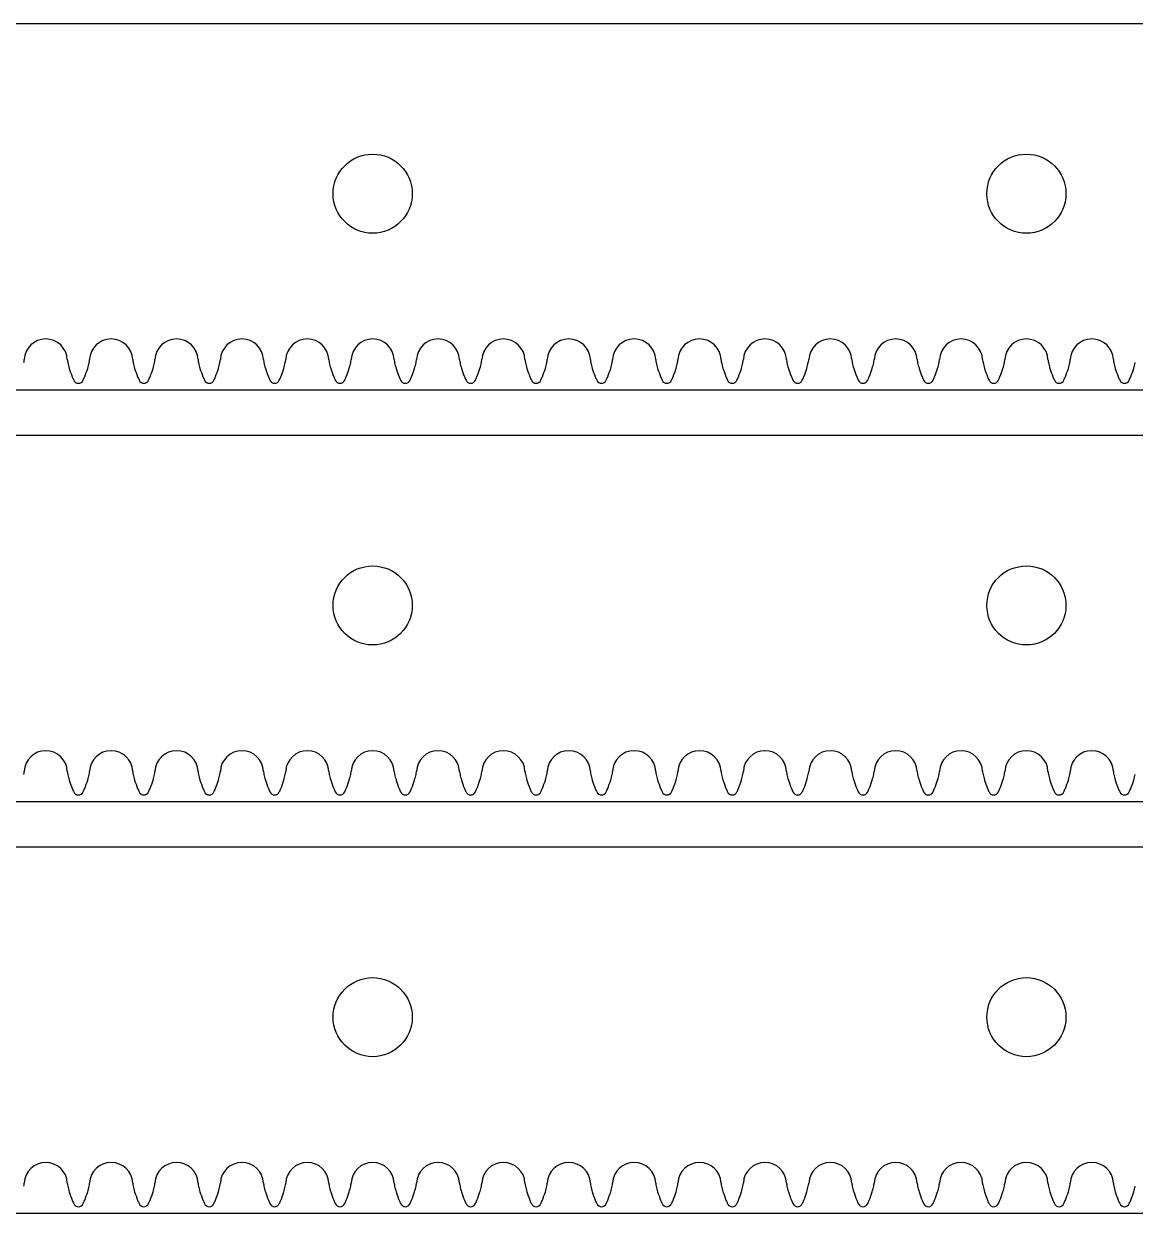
# Model space of a CAD drawing. Extents: x 0 to 800, y 0 to 400.
# Drawn here: x 168.3 to 253.3, y 119.5 to 210.5 of the extents above; entities that cross this region are included whole.
import ezdxf

# ---------------------------------------------------------------- set-up
doc = ezdxf.new("R2010")
doc.units = 0
doc.header["$MEASUREMENT"] = 0
for name, color, linetype in [('CUTOUT_5MM', 18, 'CONTINUOUS'), ('INSIDE_HOLES_5MM', 18, 'CONTINUOUS'), ('RACK_4MM', 18, 'CONTINUOUS')]:
    doc.layers.add(name, color=color, linetype=linetype)

msp = doc.modelspace()

# ---------------------------------------------------------------- linework, layer by layer
at = {"layer": 'CUTOUT_5MM'}
for p, q in [((744, 210.5), (46, 210.5)), ((46, 182.5), (744, 182.5)), ((744, 179), (46, 179)), ((46, 151), (744, 151)), ((744, 147.5), (46, 147.5)), ((46, 119.5), (744, 119.5))]:
    msp.add_line(p, q, dxfattribs=at)
at = {"layer": 'INSIDE_HOLES_5MM'}
for centre in [(195, 197.5), (245, 197.5), (195, 166), (245, 166), (195, 134.5), (245, 134.5)]:
    msp.add_circle(centre, 3.025, dxfattribs=at)
at = {"layer": 'RACK_4MM'}
for p, q in [((168.349, 184.759), (168.352, 184.806)), ((171.648, 184.806), (171.651, 184.759)), ((173.349, 184.759), (173.352, 184.806)), ((176.648, 184.806), (176.651, 184.759)), ((178.349, 184.759), (178.352, 184.806)), ((181.648, 184.806), (181.651, 184.759)), ((183.349, 184.759), (183.352, 184.806)), ((186.648, 184.806), (186.651, 184.759)), ((188.349, 184.759), (188.352, 184.806)), ((191.648, 184.806), (191.651, 184.759)), ((193.349, 184.759), (193.352, 184.806)), ((196.648, 184.806), (196.651, 184.759)), ((198.349, 184.759), (198.352, 184.806)), ((201.648, 184.806), (201.651, 184.759)), ((203.349, 184.759), (203.352, 184.806)), ((206.648, 184.806), (206.651, 184.759)), ((208.349, 184.759), (208.352, 184.806)), ((211.648, 184.806), (211.651, 184.759)), ((213.349, 184.759), (213.352, 184.806)), ((216.648, 184.806), (216.651, 184.759)), ((218.349, 184.759), (218.352, 184.806)), ((221.648, 184.806), (221.651, 184.759)), ((223.349, 184.759), (223.352, 184.806)), ((226.648, 184.806), (226.651, 184.759)), ((228.349, 184.759), (228.352, 184.806)), ((231.648, 184.806), (231.651, 184.759)), ((233.349, 184.759), (233.352, 184.806)), ((236.648, 184.806), (236.651, 184.759)), ((238.349, 184.759), (238.352, 184.806)), ((241.648, 184.806), (241.651, 184.759)), ((243.349, 184.759), (243.352, 184.806)), ((246.648, 184.806), (246.651, 184.759)), ((248.349, 184.759), (248.352, 184.806)), ((251.648, 184.806), (251.651, 184.759)), ((168.349, 153.259), (168.352, 153.306)), ((171.648, 153.306), (171.651, 153.259)), ((173.349, 153.259), (173.352, 153.306)), ((176.648, 153.306), (176.651, 153.259)), ((178.349, 153.259), (178.352, 153.306)), ((181.648, 153.306), (181.651, 153.259)), ((183.349, 153.259), (183.352, 153.306)), ((186.648, 153.306), (186.651, 153.259)), ((188.349, 153.259), (188.352, 153.306)), ((191.648, 153.306), (191.651, 153.259)), ((193.349, 153.259), (193.352, 153.306)), ((196.648, 153.306), (196.651, 153.259)), ((198.349, 153.259), (198.352, 153.306)), ((201.648, 153.306), (201.651, 153.259)), ((203.349, 153.259), (203.352, 153.306)), ((206.648, 153.306), (206.651, 153.259)), ((208.349, 153.259), (208.352, 153.306)), ((211.648, 153.306), (211.651, 153.259)), ((213.349, 153.259), (213.352, 153.306)), ((216.648, 153.306), (216.651, 153.259)), ((218.349, 153.259), (218.352, 153.306)), ((221.648, 153.306), (221.651, 153.259)), ((223.349, 153.259), (223.352, 153.306)), ((226.648, 153.306), (226.651, 153.259)), ((228.349, 153.259), (228.352, 153.306)), ((231.648, 153.306), (231.651, 153.259)), ((233.349, 153.259), (233.352, 153.306)), ((236.648, 153.306), (236.651, 153.259)), ((238.349, 153.259), (238.352, 153.306)), ((241.648, 153.306), (241.651, 153.259)), ((243.349, 153.259), (243.352, 153.306)), ((246.648, 153.306), (246.651, 153.259)), ((248.349, 153.259), (248.352, 153.306)), ((251.648, 153.306), (251.651, 153.259)), ((168.349, 121.759), (168.352, 121.806)), ((171.648, 121.806), (171.651, 121.759)), ((173.349, 121.759), (173.352, 121.806)), ((176.648, 121.806), (176.651, 121.759)), ((178.349, 121.759), (178.352, 121.806)), ((181.648, 121.806), (181.651, 121.759)), ((183.349, 121.759), (183.352, 121.806)), ((186.648, 121.806), (186.651, 121.759)), ((188.349, 121.759), (188.352, 121.806)), ((191.648, 121.806), (191.651, 121.759)), ((193.349, 121.759), (193.352, 121.806)), ((196.648, 121.806), (196.651, 121.759)), ((198.349, 121.759), (198.352, 121.806)), ((201.648, 121.806), (201.651, 121.759)), ((203.349, 121.759), (203.352, 121.806)), ((206.648, 121.806), (206.651, 121.759)), ((208.349, 121.759), (208.352, 121.806)), ((211.648, 121.806), (211.651, 121.759)), ((213.349, 121.759), (213.352, 121.806)), ((216.648, 121.806), (216.651, 121.759)), ((218.349, 121.759), (218.352, 121.806)), ((221.648, 121.806), (221.651, 121.759)), ((223.349, 121.759), (223.352, 121.806)), ((226.648, 121.806), (226.651, 121.759)), ((228.349, 121.759), (228.352, 121.806)), ((231.648, 121.806), (231.651, 121.759)), ((233.349, 121.759), (233.352, 121.806)), ((236.648, 121.806), (236.651, 121.759)), ((238.349, 121.759), (238.352, 121.806)), ((241.648, 121.806), (241.651, 121.759)), ((243.349, 121.759), (243.352, 121.806)), ((246.648, 121.806), (246.651, 121.759)), ((248.349, 121.759), (248.352, 121.806)), ((251.648, 121.806), (251.651, 121.759))]:
    msp.add_line(p, q, dxfattribs=at)
for points in [[(745, 186.384), (745, 210.5), (45, 210.5), (45, 186.384)], [(745, 154.884), (745, 179), (45, 179), (45, 154.884)], [(745, 123.384), (745, 147.5), (45, 147.5), (45, 123.384)]]:
    msp.add_lwpolyline(points, dxfattribs=at)
for centre, radius, start, end in [((170, 184.734), 1.65, 2.49969, 177.50031), ((175, 184.734), 1.65, 2.49969, 177.50031), ((180, 184.734), 1.65, 2.49969, 177.50031), ((185, 184.734), 1.65, 2.49969, 177.50031), ((190, 184.734), 1.65, 2.49969, 177.50031), ((195, 184.734), 1.65, 2.49969, 177.50031), ((200, 184.734), 1.65, 2.49969, 177.50031), ((205, 184.734), 1.65, 2.49969, 177.50031), ((210, 184.734), 1.65, 2.49969, 177.50031), ((215, 184.734), 1.65, 2.49969, 177.50031), ((220, 184.734), 1.65, 2.49969, 177.50031), ((225, 184.734), 1.65, 2.49969, 177.50031), ((230, 184.734), 1.65, 2.49969, 177.50031), ((235, 184.734), 1.65, 2.49969, 177.50031), ((240, 184.734), 1.65, 2.49969, 177.50031), ((245, 184.734), 1.65, 2.49969, 177.50031), ((250, 184.734), 1.65, 2.49969, 177.50031), ((166.541, 184.958), 1.818, 347.89696, 353.71155), ((173.877, 185.026), 2.241, 186.8377, 191.5538), ((171.541, 184.958), 1.818, 347.89696, 353.71155), ((178.877, 185.026), 2.241, 186.8377, 191.5538), ((176.541, 184.958), 1.818, 347.89696, 353.71155), ((183.877, 185.026), 2.241, 186.8377, 191.5538), ((181.541, 184.958), 1.818, 347.89696, 353.71155), ((188.877, 185.026), 2.241, 186.8377, 191.5538), ((186.541, 184.958), 1.818, 347.89696, 353.71155), ((193.877, 185.026), 2.241, 186.8377, 191.5538), ((191.541, 184.958), 1.818, 347.89696, 353.71155), ((198.877, 185.026), 2.241, 186.8377, 191.5538), ((196.541, 184.958), 1.818, 347.89696, 353.71155), ((203.877, 185.026), 2.241, 186.8377, 191.5538), ((201.541, 184.958), 1.818, 347.89696, 353.71155), ((208.877, 185.026), 2.241, 186.8377, 191.5538), ((206.541, 184.958), 1.818, 347.89696, 353.71155), ((213.877, 185.026), 2.241, 186.8377, 191.5538), ((211.541, 184.958), 1.818, 347.89696, 353.71155), ((218.877, 185.026), 2.241, 186.8377, 191.5538), ((216.541, 184.958), 1.818, 347.89696, 353.71155), ((223.877, 185.026), 2.241, 186.8377, 191.5538), ((221.541, 184.958), 1.818, 347.89696, 353.71155), ((228.877, 185.026), 2.241, 186.8377, 191.5538), ((226.541, 184.958), 1.818, 347.89696, 353.71155), ((233.877, 185.026), 2.241, 186.8377, 191.5538), ((231.541, 184.958), 1.818, 347.89696, 353.71155), ((238.877, 185.026), 2.241, 186.8377, 191.5538), ((236.541, 184.958), 1.818, 347.89696, 353.71155), ((243.877, 185.026), 2.241, 186.8377, 191.5538), ((241.541, 184.958), 1.818, 347.89696, 353.71155), ((248.877, 185.026), 2.241, 186.8377, 191.5538), ((246.541, 184.958), 1.818, 347.89696, 353.71155), ((253.877, 185.026), 2.241, 186.8377, 191.5538), ((176.081, 185.464), 4.489, 191.39333, 197.17102), ((178.687, 186.267), 7.215, 197.15962, 202.54248), ((166.78, 186.099), 6.72, 337.25895, 343.03894), ((167.501, 185.824), 5.95, 343.53869, 347.89696), ((181.081, 185.464), 4.489, 191.39333, 197.17102), ((183.687, 186.267), 7.215, 197.15962, 202.54248), ((171.78, 186.099), 6.72, 337.25895, 343.03894), ((172.501, 185.824), 5.95, 343.53869, 347.89696), ((186.081, 185.464), 4.489, 191.39333, 197.17102), ((188.687, 186.267), 7.215, 197.15962, 202.54248), ((176.78, 186.099), 6.72, 337.25895, 343.03894), ((177.501, 185.824), 5.95, 343.53869, 347.89696), ((191.081, 185.464), 4.489, 191.39333, 197.17102), ((193.687, 186.267), 7.215, 197.15962, 202.54248), ((181.78, 186.099), 6.72, 337.25895, 343.03894), ((182.501, 185.824), 5.95, 343.53869, 347.89696), ((196.081, 185.464), 4.489, 191.39333, 197.17102), ((198.687, 186.267), 7.215, 197.15962, 202.54248), ((186.78, 186.099), 6.72, 337.25895, 343.03894), ((187.501, 185.824), 5.95, 343.53869, 347.89696), ((201.081, 185.464), 4.489, 191.39333, 197.17102), ((203.687, 186.267), 7.215, 197.15962, 202.54248), ((191.78, 186.099), 6.72, 337.25895, 343.03894), ((192.501, 185.824), 5.95, 343.53869, 347.89696), ((206.081, 185.464), 4.489, 191.39333, 197.17102), ((208.687, 186.267), 7.215, 197.15962, 202.54248), ((196.78, 186.099), 6.72, 337.25895, 343.03894), ((197.501, 185.824), 5.95, 343.53869, 347.89696), ((211.081, 185.464), 4.489, 191.39333, 197.17102), ((213.687, 186.267), 7.215, 197.15962, 202.54248), ((201.78, 186.099), 6.72, 337.25895, 343.03894), ((202.501, 185.824), 5.95, 343.53869, 347.89696), ((216.081, 185.464), 4.489, 191.39333, 197.17102), ((218.687, 186.267), 7.215, 197.15962, 202.54248), ((206.78, 186.099), 6.72, 337.25895, 343.03894), ((207.501, 185.824), 5.95, 343.53869, 347.89696), ((221.081, 185.464), 4.489, 191.39333, 197.17102), ((223.687, 186.267), 7.215, 197.15962, 202.54248), ((211.78, 186.099), 6.72, 337.25895, 343.03894), ((212.501, 185.824), 5.95, 343.53869, 347.89696), ((226.081, 185.464), 4.489, 191.39333, 197.17102), ((228.687, 186.267), 7.215, 197.15962, 202.54248), ((216.78, 186.099), 6.72, 337.25895, 343.03894), ((217.501, 185.824), 5.95, 343.53869, 347.89696), ((231.081, 185.464), 4.489, 191.39333, 197.17102), ((233.687, 186.267), 7.215, 197.15962, 202.54248), ((221.78, 186.099), 6.72, 337.25895, 343.03894), ((222.501, 185.824), 5.95, 343.53869, 347.89696), ((236.081, 185.464), 4.489, 191.39333, 197.17102), ((238.687, 186.267), 7.215, 197.15962, 202.54248), ((226.78, 186.099), 6.72, 337.25895, 343.03894), ((227.501, 185.824), 5.95, 343.53869, 347.89696), ((241.081, 185.464), 4.489, 191.39333, 197.17102), ((243.687, 186.267), 7.215, 197.15962, 202.54248), ((231.78, 186.099), 6.72, 337.25895, 343.03894), ((232.501, 185.824), 5.95, 343.53869, 347.89696), ((246.081, 185.464), 4.489, 191.39333, 197.17102), ((248.687, 186.267), 7.215, 197.15962, 202.54248), ((236.78, 186.099), 6.72, 337.25895, 343.03894), ((237.501, 185.824), 5.95, 343.53869, 347.89696), ((251.081, 185.464), 4.489, 191.39333, 197.17102), ((253.687, 186.267), 7.215, 197.15962, 202.54248), ((241.78, 186.099), 6.72, 337.25895, 343.03894), ((242.501, 185.824), 5.95, 343.53869, 347.89696), ((256.081, 185.464), 4.489, 191.39333, 197.17102), ((258.687, 186.267), 7.215, 197.15962, 202.54248), ((246.78, 186.099), 6.72, 337.25895, 343.03894), ((247.501, 185.824), 5.95, 343.53869, 347.89696), ((180.075, 186.843), 8.719, 202.54248, 204.4697), ((172.5, 183.395), 0.396, 204.32063, 335.67937), ((162.849, 187.746), 10.982, 335.72887, 337.25895), ((185.075, 186.843), 8.719, 202.54248, 204.4697), ((177.5, 183.395), 0.396, 204.32063, 335.67937), ((167.849, 187.746), 10.982, 335.72887, 337.25895), ((190.075, 186.843), 8.719, 202.54248, 204.4697), ((182.5, 183.395), 0.396, 204.32063, 335.67937), ((172.849, 187.746), 10.982, 335.72887, 337.25895), ((195.075, 186.843), 8.719, 202.54248, 204.4697), ((187.5, 183.395), 0.396, 204.32063, 335.67937), ((177.849, 187.746), 10.982, 335.72887, 337.25895), ((200.075, 186.843), 8.719, 202.54248, 204.4697), ((192.5, 183.395), 0.396, 204.32063, 335.67937), ((182.849, 187.746), 10.982, 335.72887, 337.25895), ((205.075, 186.843), 8.719, 202.54248, 204.4697), ((197.5, 183.395), 0.396, 204.32063, 335.67937), ((187.849, 187.746), 10.982, 335.72887, 337.25895), ((210.075, 186.843), 8.719, 202.54248, 204.4697), ((202.5, 183.395), 0.396, 204.32063, 335.67937), ((192.849, 187.746), 10.982, 335.72887, 337.25895), ((215.075, 186.843), 8.719, 202.54248, 204.4697), ((207.5, 183.395), 0.396, 204.32063, 335.67937), ((197.849, 187.746), 10.982, 335.72887, 337.25895), ((220.075, 186.843), 8.719, 202.54248, 204.4697), ((212.5, 183.395), 0.396, 204.32063, 335.67937), ((202.849, 187.746), 10.982, 335.72887, 337.25895), ((225.075, 186.843), 8.719, 202.54248, 204.4697), ((217.5, 183.395), 0.396, 204.32063, 335.67937), ((207.849, 187.746), 10.982, 335.72887, 337.25895), ((230.075, 186.843), 8.719, 202.54248, 204.4697), ((222.5, 183.395), 0.396, 204.32063, 335.67937), ((212.849, 187.746), 10.982, 335.72887, 337.25895), ((235.075, 186.843), 8.719, 202.54248, 204.4697), ((227.5, 183.395), 0.396, 204.32063, 335.67937), ((217.849, 187.746), 10.982, 335.72887, 337.25895), ((240.075, 186.843), 8.719, 202.54248, 204.4697), ((232.5, 183.395), 0.396, 204.32063, 335.67937), ((222.849, 187.746), 10.982, 335.72887, 337.25895), ((245.075, 186.843), 8.719, 202.54248, 204.4697), ((237.5, 183.395), 0.396, 204.32063, 335.67937), ((227.849, 187.746), 10.982, 335.72887, 337.25895), ((250.075, 186.843), 8.719, 202.54248, 204.4697), ((242.5, 183.395), 0.396, 204.32063, 335.67937), ((232.849, 187.746), 10.982, 335.72887, 337.25895), ((255.075, 186.843), 8.719, 202.54248, 204.4697), ((247.5, 183.395), 0.396, 204.32063, 335.67937), ((237.849, 187.746), 10.982, 335.72887, 337.25895), ((260.075, 186.843), 8.719, 202.54248, 204.4697), ((252.5, 183.395), 0.396, 204.32063, 335.67937), ((242.849, 187.746), 10.982, 335.72887, 337.25895), ((170, 153.234), 1.65, 2.49969, 177.50031), ((175, 153.234), 1.65, 2.49969, 177.50031), ((180, 153.234), 1.65, 2.49969, 177.50031), ((185, 153.234), 1.65, 2.49969, 177.50031), ((190, 153.234), 1.65, 2.49969, 177.50031), ((195, 153.234), 1.65, 2.49969, 177.50031), ((200, 153.234), 1.65, 2.49969, 177.50031), ((205, 153.234), 1.65, 2.49969, 177.50031), ((210, 153.234), 1.65, 2.49969, 177.50031), ((215, 153.234), 1.65, 2.49969, 177.50031), ((220, 153.234), 1.65, 2.49969, 177.50031), ((225, 153.234), 1.65, 2.49969, 177.50031), ((230, 153.234), 1.65, 2.49969, 177.50031), ((235, 153.234), 1.65, 2.49969, 177.50031), ((240, 153.234), 1.65, 2.49969, 177.50031), ((245, 153.234), 1.65, 2.49969, 177.50031), ((250, 153.234), 1.65, 2.49969, 177.50031), ((166.541, 153.458), 1.818, 347.89696, 353.71155), ((173.877, 153.526), 2.241, 186.8377, 191.5538), ((176.081, 153.964), 4.489, 191.39333, 197.17102), ((167.501, 154.324), 5.95, 343.53869, 347.89696), ((171.541, 153.458), 1.818, 347.89696, 353.71155), ((178.877, 153.526), 2.241, 186.8377, 191.5538), ((181.081, 153.964), 4.489, 191.39333, 197.17102), ((172.501, 154.324), 5.95, 343.53869, 347.89696), ((176.541, 153.458), 1.818, 347.89696, 353.71155), ((183.877, 153.526), 2.241, 186.8377, 191.5538), ((186.081, 153.964), 4.489, 191.39333, 197.17102), ((177.501, 154.324), 5.95, 343.53869, 347.89696), ((181.541, 153.458), 1.818, 347.89696, 353.71155), ((188.877, 153.526), 2.241, 186.8377, 191.5538), ((191.081, 153.964), 4.489, 191.39333, 197.17102), ((182.501, 154.324), 5.95, 343.53869, 347.89696), ((186.541, 153.458), 1.818, 347.89696, 353.71155), ((193.877, 153.526), 2.241, 186.8377, 191.5538), ((196.081, 153.964), 4.489, 191.39333, 197.17102), ((187.501, 154.324), 5.95, 343.53869, 347.89696), ((191.541, 153.458), 1.818, 347.89696, 353.71155), ((198.877, 153.526), 2.241, 186.8377, 191.5538), ((201.081, 153.964), 4.489, 191.39333, 197.17102), ((192.501, 154.324), 5.95, 343.53869, 347.89696), ((196.541, 153.458), 1.818, 347.89696, 353.71155), ((203.877, 153.526), 2.241, 186.8377, 191.5538), ((206.081, 153.964), 4.489, 191.39333, 197.17102), ((197.501, 154.324), 5.95, 343.53869, 347.89696), ((201.541, 153.458), 1.818, 347.89696, 353.71155), ((208.877, 153.526), 2.241, 186.8377, 191.5538), ((211.081, 153.964), 4.489, 191.39333, 197.17102), ((202.501, 154.324), 5.95, 343.53869, 347.89696), ((206.541, 153.458), 1.818, 347.89696, 353.71155), ((213.877, 153.526), 2.241, 186.8377, 191.5538), ((216.081, 153.964), 4.489, 191.39333, 197.17102), ((207.501, 154.324), 5.95, 343.53869, 347.89696), ((211.541, 153.458), 1.818, 347.89696, 353.71155), ((218.877, 153.526), 2.241, 186.8377, 191.5538), ((221.081, 153.964), 4.489, 191.39333, 197.17102), ((212.501, 154.324), 5.95, 343.53869, 347.89696), ((216.541, 153.458), 1.818, 347.89696, 353.71155), ((223.877, 153.526), 2.241, 186.8377, 191.5538), ((226.081, 153.964), 4.489, 191.39333, 197.17102), ((217.501, 154.324), 5.95, 343.53869, 347.89696), ((221.541, 153.458), 1.818, 347.89696, 353.71155), ((228.877, 153.526), 2.241, 186.8377, 191.5538), ((231.081, 153.964), 4.489, 191.39333, 197.17102), ((222.501, 154.324), 5.95, 343.53869, 347.89696), ((226.541, 153.458), 1.818, 347.89696, 353.71155), ((233.877, 153.526), 2.241, 186.8377, 191.5538), ((236.081, 153.964), 4.489, 191.39333, 197.17102), ((227.501, 154.324), 5.95, 343.53869, 347.89696), ((231.541, 153.458), 1.818, 347.89696, 353.71155), ((238.877, 153.526), 2.241, 186.8377, 191.5538), ((241.081, 153.964), 4.489, 191.39333, 197.17102), ((232.501, 154.324), 5.95, 343.53869, 347.89696), ((236.541, 153.458), 1.818, 347.89696, 353.71155), ((243.877, 153.526), 2.241, 186.8377, 191.5538), ((246.081, 153.964), 4.489, 191.39333, 197.17102), ((237.501, 154.324), 5.95, 343.53869, 347.89696), ((241.541, 153.458), 1.818, 347.89696, 353.71155), ((248.877, 153.526), 2.241, 186.8377, 191.5538), ((251.081, 153.964), 4.489, 191.39333, 197.17102), ((242.501, 154.324), 5.95, 343.53869, 347.89696), ((246.541, 153.458), 1.818, 347.89696, 353.71155), ((253.877, 153.526), 2.241, 186.8377, 191.5538), ((256.081, 153.964), 4.489, 191.39333, 197.17102), ((247.501, 154.324), 5.95, 343.53869, 347.89696), ((178.687, 154.767), 7.215, 197.15962, 202.54248), ((180.075, 155.343), 8.719, 202.54248, 204.4697), ((162.849, 156.246), 10.982, 335.72887, 337.25895), ((166.78, 154.599), 6.72, 337.25895, 343.03894), ((183.687, 154.767), 7.215, 197.15962, 202.54248), ((185.075, 155.343), 8.719, 202.54248, 204.4697), ((167.849, 156.246), 10.982, 335.72887, 337.25895), ((171.78, 154.599), 6.72, 337.25895, 343.03894), ((188.687, 154.767), 7.215, 197.15962, 202.54248), ((190.075, 155.343), 8.719, 202.54248, 204.4697), ((172.849, 156.246), 10.982, 335.72887, 337.25895), ((176.78, 154.599), 6.72, 337.25895, 343.03894), ((193.687, 154.767), 7.215, 197.15962, 202.54248), ((195.075, 155.343), 8.719, 202.54248, 204.4697), ((177.849, 156.246), 10.982, 335.72887, 337.25895), ((181.78, 154.599), 6.72, 337.25895, 343.03894), ((198.687, 154.767), 7.215, 197.15962, 202.54248), ((200.075, 155.343), 8.719, 202.54248, 204.4697), ((182.849, 156.246), 10.982, 335.72887, 337.25895), ((186.78, 154.599), 6.72, 337.25895, 343.03894), ((203.687, 154.767), 7.215, 197.15962, 202.54248), ((205.075, 155.343), 8.719, 202.54248, 204.4697), ((187.849, 156.246), 10.982, 335.72887, 337.25895), ((191.78, 154.599), 6.72, 337.25895, 343.03894), ((208.687, 154.767), 7.215, 197.15962, 202.54248), ((210.075, 155.343), 8.719, 202.54248, 204.4697), ((192.849, 156.246), 10.982, 335.72887, 337.25895), ((196.78, 154.599), 6.72, 337.25895, 343.03894), ((213.687, 154.767), 7.215, 197.15962, 202.54248), ((215.075, 155.343), 8.719, 202.54248, 204.4697), ((197.849, 156.246), 10.982, 335.72887, 337.25895), ((201.78, 154.599), 6.72, 337.25895, 343.03894), ((218.687, 154.767), 7.215, 197.15962, 202.54248), ((220.075, 155.343), 8.719, 202.54248, 204.4697), ((202.849, 156.246), 10.982, 335.72887, 337.25895), ((206.78, 154.599), 6.72, 337.25895, 343.03894), ((223.687, 154.767), 7.215, 197.15962, 202.54248), ((225.075, 155.343), 8.719, 202.54248, 204.4697), ((207.849, 156.246), 10.982, 335.72887, 337.25895), ((211.78, 154.599), 6.72, 337.25895, 343.03894), ((228.687, 154.767), 7.215, 197.15962, 202.54248), ((230.075, 155.343), 8.719, 202.54248, 204.4697), ((212.849, 156.246), 10.982, 335.72887, 337.25895), ((216.78, 154.599), 6.72, 337.25895, 343.03894), ((233.687, 154.767), 7.215, 197.15962, 202.54248), ((235.075, 155.343), 8.719, 202.54248, 204.4697), ((217.849, 156.246), 10.982, 335.72887, 337.25895), ((221.78, 154.599), 6.72, 337.25895, 343.03894), ((238.687, 154.767), 7.215, 197.15962, 202.54248), ((240.075, 155.343), 8.719, 202.54248, 204.4697), ((222.849, 156.246), 10.982, 335.72887, 337.25895), ((226.78, 154.599), 6.72, 337.25895, 343.03894), ((243.687, 154.767), 7.215, 197.15962, 202.54248), ((245.075, 155.343), 8.719, 202.54248, 204.4697), ((227.849, 156.246), 10.982, 335.72887, 337.25895), ((231.78, 154.599), 6.72, 337.25895, 343.03894), ((248.687, 154.767), 7.215, 197.15962, 202.54248), ((250.075, 155.343), 8.719, 202.54248, 204.4697), ((232.849, 156.246), 10.982, 335.72887, 337.25895), ((236.78, 154.599), 6.72, 337.25895, 343.03894), ((253.687, 154.767), 7.215, 197.15962, 202.54248), ((255.075, 155.343), 8.719, 202.54248, 204.4697), ((237.849, 156.246), 10.982, 335.72887, 337.25895), ((241.78, 154.599), 6.72, 337.25895, 343.03894), ((258.687, 154.767), 7.215, 197.15962, 202.54248), ((260.075, 155.343), 8.719, 202.54248, 204.4697), ((242.849, 156.246), 10.982, 335.72887, 337.25895), ((246.78, 154.599), 6.72, 337.25895, 343.03894), ((172.5, 151.895), 0.396, 204.32063, 335.67937), ((177.5, 151.895), 0.396, 204.32063, 335.67937), ((182.5, 151.895), 0.396, 204.32063, 335.67937), ((187.5, 151.895), 0.396, 204.32063, 335.67937), ((192.5, 151.895), 0.396, 204.32063, 335.67937), ((197.5, 151.895), 0.396, 204.32063, 335.67937), ((202.5, 151.895), 0.396, 204.32063, 335.67937), ((207.5, 151.895), 0.396, 204.32063, 335.67937), ((212.5, 151.895), 0.396, 204.32063, 335.67937), ((217.5, 151.895), 0.396, 204.32063, 335.67937), ((222.5, 151.895), 0.396, 204.32063, 335.67937), ((227.5, 151.895), 0.396, 204.32063, 335.67937), ((232.5, 151.895), 0.396, 204.32063, 335.67937), ((237.5, 151.895), 0.396, 204.32063, 335.67937), ((242.5, 151.895), 0.396, 204.32063, 335.67937), ((247.5, 151.895), 0.396, 204.32063, 335.67937), ((252.5, 151.895), 0.396, 204.32063, 335.67937), ((170, 121.734), 1.65, 2.49969, 177.50031), ((175, 121.734), 1.65, 2.49969, 177.50031), ((180, 121.734), 1.65, 2.49969, 177.50031), ((185, 121.734), 1.65, 2.49969, 177.50031), ((190, 121.734), 1.65, 2.49969, 177.50031), ((195, 121.734), 1.65, 2.49969, 177.50031), ((200, 121.734), 1.65, 2.49969, 177.50031), ((205, 121.734), 1.65, 2.49969, 177.50031), ((210, 121.734), 1.65, 2.49969, 177.50031), ((215, 121.734), 1.65, 2.49969, 177.50031), ((220, 121.734), 1.65, 2.49969, 177.50031), ((225, 121.734), 1.65, 2.49969, 177.50031), ((230, 121.734), 1.65, 2.49969, 177.50031), ((235, 121.734), 1.65, 2.49969, 177.50031), ((240, 121.734), 1.65, 2.49969, 177.50031), ((245, 121.734), 1.65, 2.49969, 177.50031), ((250, 121.734), 1.65, 2.49969, 177.50031), ((166.541, 121.958), 1.818, 347.89696, 353.71155), ((173.877, 122.026), 2.241, 186.8377, 191.5538), ((176.081, 122.464), 4.489, 191.39333, 197.17102), ((178.687, 123.267), 7.215, 197.15962, 202.54248), ((166.78, 123.099), 6.72, 337.25895, 343.03894), ((167.501, 122.824), 5.95, 343.53869, 347.89696), ((171.541, 121.958), 1.818, 347.89696, 353.71155), ((178.877, 122.026), 2.241, 186.8377, 191.5538), ((181.081, 122.464), 4.489, 191.39333, 197.17102), ((183.687, 123.267), 7.215, 197.15962, 202.54248), ((171.78, 123.099), 6.72, 337.25895, 343.03894), ((172.501, 122.824), 5.95, 343.53869, 347.89696), ((176.541, 121.958), 1.818, 347.89696, 353.71155), ((183.877, 122.026), 2.241, 186.8377, 191.5538), ((186.081, 122.464), 4.489, 191.39333, 197.17102), ((188.687, 123.267), 7.215, 197.15962, 202.54248), ((176.78, 123.099), 6.72, 337.25895, 343.03894), ((177.501, 122.824), 5.95, 343.53869, 347.89696), ((181.541, 121.958), 1.818, 347.89696, 353.71155), ((188.877, 122.026), 2.241, 186.8377, 191.5538), ((191.081, 122.464), 4.489, 191.39333, 197.17102), ((193.687, 123.267), 7.215, 197.15962, 202.54248), ((181.78, 123.099), 6.72, 337.25895, 343.03894), ((182.501, 122.824), 5.95, 343.53869, 347.89696), ((186.541, 121.958), 1.818, 347.89696, 353.71155), ((193.877, 122.026), 2.241, 186.8377, 191.5538), ((196.081, 122.464), 4.489, 191.39333, 197.17102), ((198.687, 123.267), 7.215, 197.15962, 202.54248), ((186.78, 123.099), 6.72, 337.25895, 343.03894), ((187.501, 122.824), 5.95, 343.53869, 347.89696), ((191.541, 121.958), 1.818, 347.89696, 353.71155), ((198.877, 122.026), 2.241, 186.8377, 191.5538), ((201.081, 122.464), 4.489, 191.39333, 197.17102), ((203.687, 123.267), 7.215, 197.15962, 202.54248), ((191.78, 123.099), 6.72, 337.25895, 343.03894), ((192.501, 122.824), 5.95, 343.53869, 347.89696), ((196.541, 121.958), 1.818, 347.89696, 353.71155), ((203.877, 122.026), 2.241, 186.8377, 191.5538), ((206.081, 122.464), 4.489, 191.39333, 197.17102), ((208.687, 123.267), 7.215, 197.15962, 202.54248), ((196.78, 123.099), 6.72, 337.25895, 343.03894), ((197.501, 122.824), 5.95, 343.53869, 347.89696), ((201.541, 121.958), 1.818, 347.89696, 353.71155), ((208.877, 122.026), 2.241, 186.8377, 191.5538), ((211.081, 122.464), 4.489, 191.39333, 197.17102), ((213.687, 123.267), 7.215, 197.15962, 202.54248), ((201.78, 123.099), 6.72, 337.25895, 343.03894), ((202.501, 122.824), 5.95, 343.53869, 347.89696), ((206.541, 121.958), 1.818, 347.89696, 353.71155), ((213.877, 122.026), 2.241, 186.8377, 191.5538), ((216.081, 122.464), 4.489, 191.39333, 197.17102), ((218.687, 123.267), 7.215, 197.15962, 202.54248), ((206.78, 123.099), 6.72, 337.25895, 343.03894), ((207.501, 122.824), 5.95, 343.53869, 347.89696), ((211.541, 121.958), 1.818, 347.89696, 353.71155), ((218.877, 122.026), 2.241, 186.8377, 191.5538), ((221.081, 122.464), 4.489, 191.39333, 197.17102), ((223.687, 123.267), 7.215, 197.15962, 202.54248), ((211.78, 123.099), 6.72, 337.25895, 343.03894), ((212.501, 122.824), 5.95, 343.53869, 347.89696), ((216.541, 121.958), 1.818, 347.89696, 353.71155), ((223.877, 122.026), 2.241, 186.8377, 191.5538), ((226.081, 122.464), 4.489, 191.39333, 197.17102), ((228.687, 123.267), 7.215, 197.15962, 202.54248), ((216.78, 123.099), 6.72, 337.25895, 343.03894), ((217.501, 122.824), 5.95, 343.53869, 347.89696), ((221.541, 121.958), 1.818, 347.89696, 353.71155), ((228.877, 122.026), 2.241, 186.8377, 191.5538), ((231.081, 122.464), 4.489, 191.39333, 197.17102), ((233.687, 123.267), 7.215, 197.15962, 202.54248), ((221.78, 123.099), 6.72, 337.25895, 343.03894), ((222.501, 122.824), 5.95, 343.53869, 347.89696), ((226.541, 121.958), 1.818, 347.89696, 353.71155), ((233.877, 122.026), 2.241, 186.8377, 191.5538), ((236.081, 122.464), 4.489, 191.39333, 197.17102), ((238.687, 123.267), 7.215, 197.15962, 202.54248), ((226.78, 123.099), 6.72, 337.25895, 343.03894), ((227.501, 122.824), 5.95, 343.53869, 347.89696), ((231.541, 121.958), 1.818, 347.89696, 353.71155), ((238.877, 122.026), 2.241, 186.8377, 191.5538), ((241.081, 122.464), 4.489, 191.39333, 197.17102), ((243.687, 123.267), 7.215, 197.15962, 202.54248), ((231.78, 123.099), 6.72, 337.25895, 343.03894), ((232.501, 122.824), 5.95, 343.53869, 347.89696), ((236.541, 121.958), 1.818, 347.89696, 353.71155), ((243.877, 122.026), 2.241, 186.8377, 191.5538), ((246.081, 122.464), 4.489, 191.39333, 197.17102), ((248.687, 123.267), 7.215, 197.15962, 202.54248), ((236.78, 123.099), 6.72, 337.25895, 343.03894), ((237.501, 122.824), 5.95, 343.53869, 347.89696), ((241.541, 121.958), 1.818, 347.89696, 353.71155), ((248.877, 122.026), 2.241, 186.8377, 191.5538), ((251.081, 122.464), 4.489, 191.39333, 197.17102), ((253.687, 123.267), 7.215, 197.15962, 202.54248), ((241.78, 123.099), 6.72, 337.25895, 343.03894), ((242.501, 122.824), 5.95, 343.53869, 347.89696), ((246.541, 121.958), 1.818, 347.89696, 353.71155), ((253.877, 122.026), 2.241, 186.8377, 191.5538), ((256.081, 122.464), 4.489, 191.39333, 197.17102), ((258.687, 123.267), 7.215, 197.15962, 202.54248), ((246.78, 123.099), 6.72, 337.25895, 343.03894), ((247.501, 122.824), 5.95, 343.53869, 347.89696), ((180.075, 123.843), 8.719, 202.54248, 204.4697), ((172.5, 120.395), 0.396, 204.32063, 335.67937), ((162.849, 124.746), 10.982, 335.72887, 337.25895), ((185.075, 123.843), 8.719, 202.54248, 204.4697), ((177.5, 120.395), 0.396, 204.32063, 335.67937), ((167.849, 124.746), 10.982, 335.72887, 337.25895), ((190.075, 123.843), 8.719, 202.54248, 204.4697), ((182.5, 120.395), 0.396, 204.32063, 335.67937), ((172.849, 124.746), 10.982, 335.72887, 337.25895), ((195.075, 123.843), 8.719, 202.54248, 204.4697), ((187.5, 120.395), 0.396, 204.32063, 335.67937), ((177.849, 124.746), 10.982, 335.72887, 337.25895), ((200.075, 123.843), 8.719, 202.54248, 204.4697), ((192.5, 120.395), 0.396, 204.32063, 335.67937), ((182.849, 124.746), 10.982, 335.72887, 337.25895), ((205.075, 123.843), 8.719, 202.54248, 204.4697), ((197.5, 120.395), 0.396, 204.32063, 335.67937), ((187.849, 124.746), 10.982, 335.72887, 337.25895), ((210.075, 123.843), 8.719, 202.54248, 204.4697), ((202.5, 120.395), 0.396, 204.32063, 335.67937), ((192.849, 124.746), 10.982, 335.72887, 337.25895), ((215.075, 123.843), 8.719, 202.54248, 204.4697), ((207.5, 120.395), 0.396, 204.32063, 335.67937), ((197.849, 124.746), 10.982, 335.72887, 337.25895), ((220.075, 123.843), 8.719, 202.54248, 204.4697), ((212.5, 120.395), 0.396, 204.32063, 335.67937), ((202.849, 124.746), 10.982, 335.72887, 337.25895), ((225.075, 123.843), 8.719, 202.54248, 204.4697), ((217.5, 120.395), 0.396, 204.32063, 335.67937), ((207.849, 124.746), 10.982, 335.72887, 337.25895), ((230.075, 123.843), 8.719, 202.54248, 204.4697), ((222.5, 120.395), 0.396, 204.32063, 335.67937), ((212.849, 124.746), 10.982, 335.72887, 337.25895), ((235.075, 123.843), 8.719, 202.54248, 204.4697), ((227.5, 120.395), 0.396, 204.32063, 335.67937), ((217.849, 124.746), 10.982, 335.72887, 337.25895), ((240.075, 123.843), 8.719, 202.54248, 204.4697), ((232.5, 120.395), 0.396, 204.32063, 335.67937), ((222.849, 124.746), 10.982, 335.72887, 337.25895), ((245.075, 123.843), 8.719, 202.54248, 204.4697), ((237.5, 120.395), 0.396, 204.32063, 335.67937), ((227.849, 124.746), 10.982, 335.72887, 337.25895), ((250.075, 123.843), 8.719, 202.54248, 204.4697), ((242.5, 120.395), 0.396, 204.32063, 335.67937), ((232.849, 124.746), 10.982, 335.72887, 337.25895), ((255.075, 123.843), 8.719, 202.54248, 204.4697), ((247.5, 120.395), 0.396, 204.32063, 335.67937), ((237.849, 124.746), 10.982, 335.72887, 337.25895), ((260.075, 123.843), 8.719, 202.54248, 204.4697), ((252.5, 120.395), 0.396, 204.32063, 335.67937), ((242.849, 124.746), 10.982, 335.72887, 337.25895)]:
    msp.add_arc(centre, radius, start, end, dxfattribs=at)

doc.saveas('drawing.dxf')
